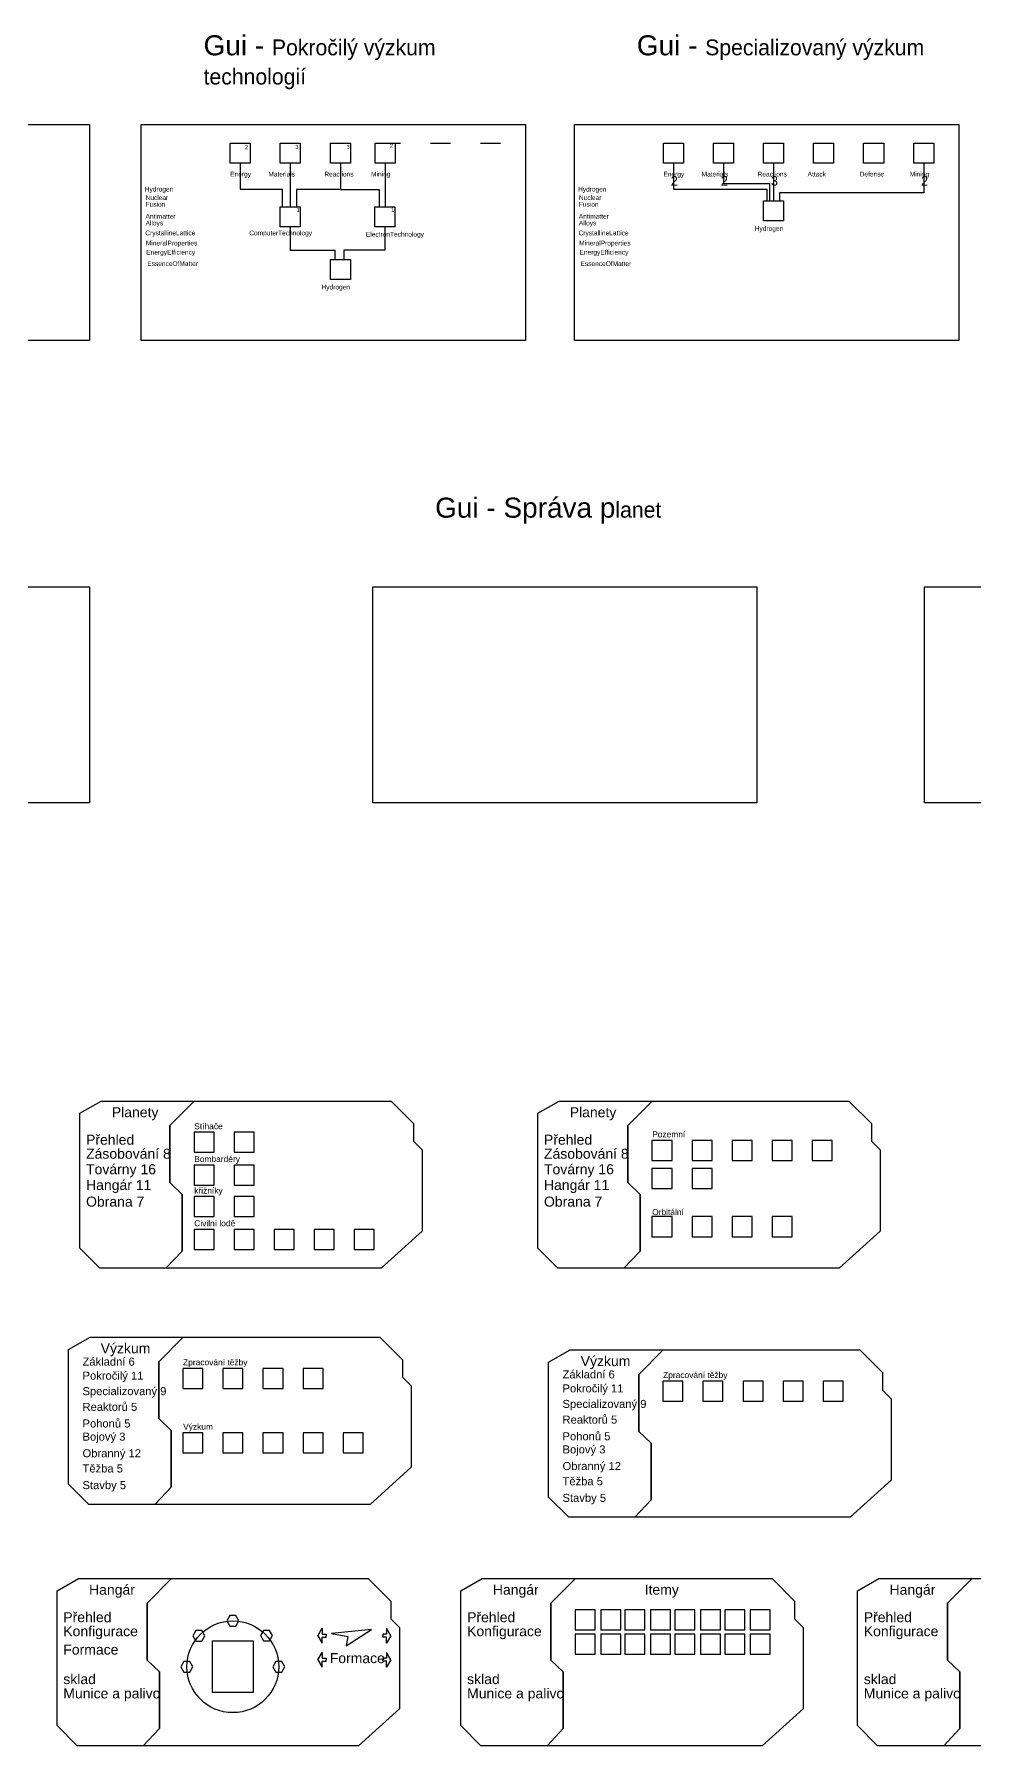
# Model space of a CAD drawing. Header units: millimetres. Extents: x 33057 to 249580, y -15894 to 47997.
# Drawn here: x 53692 to 58392, y -7681 to 873 of the extents above; entities that cross this region are included whole.
import ezdxf

# ---------------------------------------------------------------- set-up
doc = ezdxf.new("R2010")
doc.units = ezdxf.units.MM
for name, color, linetype in [('Kce', 9, 'Continuous'), ('Prvky', 103, 'Continuous'), ('základní', 4, 'Continuous')]:
    doc.layers.add(name, color=color, linetype=linetype)
doc.layers.add('Layer2', color=231, linetype='Continuous', plot=False)
doc.layers.add('Obrys', color=253, linetype='Continuous', lineweight=30)
doc.styles.get("Standard").update_dxf_attribs({"font": 'arial.ttf'})
picture_1 = doc.add_image_def('image1.png', size_in_pixel=(1921, 1081))
picture_2 = doc.add_image_def('image13.png', size_in_pixel=(2814, 3572))

msp = doc.modelspace()

# ---------------------------------------------------------------- linework, layer by layer
at = {"layer": 'Kce'}
for p, q in [((54671.9, 327.5), (54771.9, 327.5)), ((54771.9, 327.5), (54771.9, 227.5)), ((54921.9, 327.5), (55021.9, 327.5)), ((55021.9, 327.5), (55021.9, 227.5)), ((55171.9, 327.5), (55271.9, 327.5)), ((55271.9, 327.5), (55271.9, 227.5)), ((55421.9, 327.5), (55521.9, 327.5)), ((55495.2, 327.5), (55495.2, 227.5)), ((55671.9, 327.5), (55771.9, 327.5)), ((55921.9, 327.5), (56021.9, 327.5)), ((56836.5, 327.5), (56936.5, 327.5)), ((56936.5, 327.5), (56936.5, 227.5)), ((57086.5, 327.5), (57186.5, 327.5)), ((57186.5, 327.5), (57186.5, 227.5)), ((57336.5, 327.5), (57436.5, 327.5)), ((57436.5, 327.5), (57436.5, 227.5)), ((57586.5, 327.5), (57686.5, 327.5)), ((57686.5, 327.5), (57686.5, 227.5)), ((57836.5, 327.5), (57936.5, 327.5)), ((57936.5, 327.5), (57936.5, 227.5)), ((58086.5, 327.5), (58186.5, 327.5)), ((58186.5, 327.5), (58186.5, 227.5)), ((55021.9, 10.7), (55021.9, -89.3)), ((55493.9, 10.7), (55493.9, -89.3)), ((57436.5, 39.5), (57436.5, -60.5)), ((55271.9, -253.4), (55271.9, -353.4))]:
    msp.add_line(p, q, dxfattribs=at)
at = {"layer": 'Layer2'}
for p, q in [((54721.9, 227.5), (54721.9, 99.1)), ((54971.9, 227.5), (54971.9, 10.7)), ((55221.9, 227.5), (55221.9, 95.9)), ((55445.2, 227.5), (55445.2, 10.7)), ((56886.5, 227.5), (56886.5, 99.1)), ((57136.5, 227.5), (57136.5, 127.2)), ((57386.5, 227.5), (57386.5, 39.5)), ((58136.5, 227.5), (58136.5, 79.4)), ((54721.9, 99.1), (54930.9, 99.1)), ((54930.9, 99.1), (54930.9, 10.7)), ((55221.9, 95.9), (55002.5, 95.9)), ((55002.5, 95.9), (55002.5, 10.7)), ((55221.9, 95.9), (55415.8, 95.9)), ((55415.8, 95.9), (55415.8, 10.7)), ((56886.5, 99.1), (57352.2, 99.1)), ((57136.5, 127.2), (57366.3, 127.2)), ((57352.2, 99.1), (57352.2, 39.5)), ((57366.3, 127.2), (57366.3, 39.5)), ((58136.5, 79.4), (57415.4, 79.4)), ((57415.4, 79.4), (57415.4, 39.5)), ((54971.9, -89.3), (54971.9, -206.3)), ((55443.9, -89.3), (55443.9, -206.3)), ((54971.9, -206.3), (55193.8, -206.3)), ((55193.8, -206.3), (55193.8, -253.4)), ((55443.9, -206.3), (55238.9, -206.3)), ((55238.9, -206.3), (55238.9, -253.4))]:
    msp.add_line(p, q, dxfattribs=at)
at = {"layer": 'Obrys'}
for points in [[(52048.8, 421.8), (53968.8, 421.8), (53968.8, -658.2), (52048.8, -658.2)], [(54226.7, 421.8), (56146.7, 421.8), (56146.7, -658.2), (54226.7, -658.2)], [(56391.4, 421.8), (58311.4, 421.8), (58311.4, -658.2), (56391.4, -658.2)], [(54671.9, 327.5), (54771.9, 327.5), (54771.9, 227.5), (54671.9, 227.5)], [(54921.9, 327.5), (55021.9, 327.5), (55021.9, 227.5), (54921.9, 227.5)], [(55171.9, 327.5), (55271.9, 327.5), (55271.9, 227.5), (55171.9, 227.5)], [(55395.2, 327.5), (55495.2, 327.5), (55495.2, 227.5), (55395.2, 227.5)], [(56836.5, 327.5), (56936.5, 327.5), (56936.5, 227.5), (56836.5, 227.5)], [(57086.5, 327.5), (57186.5, 327.5), (57186.5, 227.5), (57086.5, 227.5)], [(57336.5, 327.5), (57436.5, 327.5), (57436.5, 227.5), (57336.5, 227.5)], [(57586.5, 327.5), (57686.5, 327.5), (57686.5, 227.5), (57586.5, 227.5)], [(57836.5, 327.5), (57936.5, 327.5), (57936.5, 227.5), (57836.5, 227.5)], [(58086.5, 327.5), (58186.5, 327.5), (58186.5, 227.5), (58086.5, 227.5)], [(54921.9, 10.7), (55021.9, 10.7), (55021.9, -89.3), (54921.9, -89.3)], [(55393.9, 10.7), (55493.9, 10.7), (55493.9, -89.3), (55393.9, -89.3)], [(57336.5, 39.5), (57436.5, 39.5), (57436.5, -60.5), (57336.5, -60.5)], [(55171.9, -253.4), (55271.9, -253.4), (55271.9, -353.4), (55171.9, -353.4)], [(52048.8, -1889), (53968.8, -1889), (53968.8, -2969), (52048.8, -2969)], [(55383.5, -1889), (57303.5, -1889), (57303.5, -2969), (55383.5, -2969)], [(58140.5, -1889), (60060.5, -1889), (60060.5, -2969), (58140.5, -2969)]]:
    msp.add_lwpolyline(points, close=True, dxfattribs=at)
at = {"layer": 'základní'}
for p, q in [((52048.8, 421.8), (53968.8, 421.8)), ((53968.8, 421.8), (53968.8, -658.2)), ((54226.7, -658.2), (54226.7, 421.8)), ((54226.7, 421.8), (56146.7, 421.8)), ((56146.7, 421.8), (56146.7, -658.2)), ((56391.4, -658.2), (56391.4, 421.8)), ((56391.4, 421.8), (58311.4, 421.8)), ((58311.4, 421.8), (58311.4, -658.2)), ((53968.8, -658.2), (52048.8, -658.2)), ((56146.7, -658.2), (54226.7, -658.2)), ((58311.4, -658.2), (56391.4, -658.2)), ((52048.8, -1889), (53968.8, -1889)), ((53968.8, -1889), (53968.8, -2969)), ((55383.5, -1889), (57303.5, -1889)), ((57303.5, -1889), (57303.5, -2969)), ((58140.5, -1889), (60060.5, -1889)), ((53968.8, -2969), (52048.8, -2969)), ((57303.5, -2969), (55383.5, -2969)), ((60060.5, -2969), (58140.5, -2969))]:
    msp.add_line(p, q, dxfattribs=at)
at = {"layer": 'základní', "lineweight": 30}
for p, q in [((54591.1, -4715.2), (54591.1, -4615.2)), ((56879, -4755.8), (56879, -4655.8)), ((54491.1, -4715.2), (54591.1, -4715.2)), ((54591.1, -4879.6), (54591.1, -4779.6)), ((56779, -4755.8), (56879, -4755.8)), ((56879, -4896.4), (56879, -4796.4)), ((54491.1, -4879.6), (54591.1, -4879.6)), ((54591.1, -5036.9), (54591.1, -4936.9)), ((54491.1, -5036.9), (54591.1, -5036.9)), ((56879, -5136.9), (56879, -5036.9)), ((54591.1, -5200.4), (54591.1, -5100.4)), ((56779, -5136.9), (56879, -5136.9)), ((54535.4, -5895.1), (54535.4, -5795.1)), ((54435.4, -5895.1), (54535.4, -5895.1)), ((56933.7, -5958.9), (56933.7, -5858.9)), ((56833.7, -5958.9), (56933.7, -5958.9)), ((54535.4, -6216.8), (54535.4, -6116.8)), ((54435.4, -6216.8), (54535.4, -6216.8)), ((56494.9, -7101.5), (56494.9, -7001.5)), ((56744, -7101.5), (56744, -7001.5)), ((56993, -7101.5), (56993, -7001.5)), ((57242.1, -7101.5), (57242.1, -7001.5)), ((55110, -7131.1), (55131.4, -7094.1)), ((55131.4, -7094.1), (55131.4, -7123.5)), ((55377.7, -7099.7), (55177.9, -7119.6)), ((55250.7, -7181.5), (55377.7, -7099.7)), ((55474.7, -7131.1), (55453.3, -7094.1)), ((55453.3, -7094.1), (55453.3, -7123.5)), ((55110, -7131.1), (55131.4, -7168.2)), ((55131.4, -7123.5), (55151.1, -7123.5)), ((55131.4, -7168.2), (55131.4, -7138.8)), ((55131.4, -7138.8), (55151.1, -7138.8)), ((55151.1, -7123.5), (55151.1, -7131.1)), ((55151.1, -7138.8), (55151.1, -7131.1)), ((55177.9, -7119.6), (55259.7, -7135.8)), ((55259.7, -7135.8), (55250.7, -7181.4)), ((55453.3, -7123.5), (55433.6, -7123.5)), ((55433.6, -7123.5), (55433.6, -7131.1)), ((55433.6, -7138.8), (55433.6, -7131.1)), ((55453.3, -7138.8), (55433.6, -7138.8)), ((55474.7, -7131.1), (55453.3, -7168.2)), ((55453.3, -7168.2), (55453.3, -7138.8)), ((56394.9, -7101.5), (56494.9, -7101.5)), ((56494.9, -7223.2), (56494.9, -7123.2)), ((56644, -7101.5), (56744, -7101.5)), ((56744, -7223.2), (56744, -7123.2)), ((56893, -7101.5), (56993, -7101.5)), ((56993, -7223.2), (56993, -7123.2)), ((57142.1, -7101.5), (57242.1, -7101.5)), ((57242.1, -7223.2), (57242.1, -7123.2)), ((55110, -7251.5), (55131.4, -7214.5)), ((55110, -7251.5), (55131.4, -7288.5)), ((55131.4, -7214.5), (55131.4, -7243.9)), ((55131.4, -7243.9), (55151.1, -7243.9)), ((55131.4, -7288.5), (55131.4, -7259.2)), ((55131.4, -7259.2), (55151.1, -7259.2)), ((55151.1, -7243.9), (55151.1, -7251.5)), ((55151.1, -7259.2), (55151.1, -7251.5)), ((55453.3, -7243.9), (55433.6, -7243.9)), ((55433.6, -7243.9), (55433.6, -7251.5)), ((55433.6, -7259.2), (55433.6, -7251.5)), ((55453.3, -7259.2), (55433.6, -7259.2)), ((55474.7, -7251.5), (55453.3, -7214.5)), ((55453.3, -7214.5), (55453.3, -7243.9)), ((55474.7, -7251.5), (55453.3, -7288.5)), ((55453.3, -7288.5), (55453.3, -7259.2)), ((56394.9, -7223.2), (56494.9, -7223.2))]:
    msp.add_line(p, q, dxfattribs=at)
for points in [[(54350.7, -5294.9), (54020.6, -5294.9), (53920.1, -5194.3), (53920.1, -4520.2), (54027.3, -4459.4), (54492.3, -4459.4), (54370, -4582.1), (54370, -4866.5), (54431.5, -4925.6), (54431.5, -5208.8)], [(54370, -4582.1), (54492.3, -4459.4), (55475, -4459.4), (55587.5, -4571.9), (55587.5, -4659.9), (55630.8, -4703.2), (55630.8, -5109.5), (55426.1, -5294.9), (54350.7, -5294.9), (54431.5, -5208.8), (54431.5, -4925.6), (54370, -4866.5)], [(56638.6, -5294.9), (56308.5, -5294.9), (56208, -5194.3), (56208, -4520.2), (56315.2, -4459.4), (56780.2, -4459.4), (56657.9, -4582.1), (56657.9, -4866.5), (56719.4, -4925.6), (56719.4, -5208.8)], [(56657.9, -4582.1), (56780.2, -4459.4), (57762.9, -4459.4), (57875.5, -4571.9), (57875.5, -4659.9), (57918.8, -4703.2), (57918.8, -5109.5), (57714, -5294.9), (56638.6, -5294.9), (56719.4, -5208.8), (56719.4, -4925.6), (56657.9, -4866.5)], [(54591.1, -4615.2), (54491.1, -4615.2), (54491.1, -4715.2), (54591.1, -4715.2)], [(54791.1, -4615.2), (54691.1, -4615.2), (54691.1, -4715.2), (54791.1, -4715.2)], [(56879, -4655.8), (56779, -4655.8), (56779, -4755.8), (56879, -4755.8)], [(57079, -4655.8), (56979, -4655.8), (56979, -4755.8), (57079, -4755.8)], [(57279, -4655.8), (57179, -4655.8), (57179, -4755.8), (57279, -4755.8)], [(57479, -4655.8), (57379, -4655.8), (57379, -4755.8), (57479, -4755.8)], [(57679, -4655.8), (57579, -4655.8), (57579, -4755.8), (57679, -4755.8)], [(54591.1, -4779.6), (54491.1, -4779.6), (54491.1, -4879.6), (54591.1, -4879.6)], [(54791.1, -4779.6), (54691.1, -4779.6), (54691.1, -4879.6), (54791.1, -4879.6)], [(56879, -4796.4), (56779, -4796.4), (56779, -4896.4), (56879, -4896.4)], [(57079, -4796.4), (56979, -4796.4), (56979, -4896.4), (57079, -4896.4)], [(54591.1, -4936.9), (54491.1, -4936.9), (54491.1, -5036.9), (54591.1, -5036.9)], [(54791.1, -4936.9), (54691.1, -4936.9), (54691.1, -5036.9), (54791.1, -5036.9)], [(56879, -5036.9), (56779, -5036.9), (56779, -5136.9), (56879, -5136.9)], [(57079, -5036.9), (56979, -5036.9), (56979, -5136.9), (57079, -5136.9)], [(57279, -5036.9), (57179, -5036.9), (57179, -5136.9), (57279, -5136.9)], [(57479, -5036.9), (57379, -5036.9), (57379, -5136.9), (57479, -5136.9)], [(54591.1, -5100.4), (54491.1, -5100.4), (54491.1, -5200.4), (54591.1, -5200.4)], [(54791.1, -5100.4), (54691.1, -5100.4), (54691.1, -5200.4), (54791.1, -5200.4)], [(54991.1, -5100.4), (54891.1, -5100.4), (54891.1, -5200.4), (54991.1, -5200.4)], [(55191.1, -5100.4), (55091.1, -5100.4), (55091.1, -5200.4), (55191.1, -5200.4)], [(55391.1, -5100.4), (55291.1, -5100.4), (55291.1, -5200.4), (55391.1, -5200.4)], [(54535.4, -5795.1), (54435.4, -5795.1), (54435.4, -5895.1), (54535.4, -5895.1)], [(54735.4, -5795.1), (54635.4, -5795.1), (54635.4, -5895.1), (54735.4, -5895.1)], [(54935.4, -5795.1), (54835.4, -5795.1), (54835.4, -5895.1), (54935.4, -5895.1)], [(55135.4, -5795.1), (55035.4, -5795.1), (55035.4, -5895.1), (55135.4, -5895.1)], [(56933.7, -5858.9), (56833.7, -5858.9), (56833.7, -5958.9), (56933.7, -5958.9)], [(57133.7, -5858.9), (57033.7, -5858.9), (57033.7, -5958.9), (57133.7, -5958.9)], [(57333.7, -5858.9), (57233.7, -5858.9), (57233.7, -5958.9), (57333.7, -5958.9)], [(57533.7, -5858.9), (57433.7, -5858.9), (57433.7, -5958.9), (57533.7, -5958.9)], [(57733.7, -5858.9), (57633.7, -5858.9), (57633.7, -5958.9), (57733.7, -5958.9)], [(54535.4, -6116.8), (54435.4, -6116.8), (54435.4, -6216.8), (54535.4, -6216.8)], [(54735.4, -6116.8), (54635.4, -6116.8), (54635.4, -6216.8), (54735.4, -6216.8)], [(54935.4, -6116.8), (54835.4, -6116.8), (54835.4, -6216.8), (54935.4, -6216.8)], [(55135.4, -6116.8), (55035.4, -6116.8), (55035.4, -6216.8), (55135.4, -6216.8)], [(55335.4, -6116.8), (55235.4, -6116.8), (55235.4, -6216.8), (55335.4, -6216.8)], [(54237, -7681.3), (53906.9, -7681.3), (53806.4, -7580.6), (53806.4, -6906.5), (53913.6, -6845.7), (54378.7, -6845.7), (54256.3, -6968.4), (54256.3, -7252.8), (54317.8, -7311.9), (54317.8, -7595.1)], [(54256.3, -6968.4), (54378.7, -6845.7), (55361.3, -6845.7), (55473.9, -6958.2), (55473.9, -7046.2), (55517.2, -7089.5), (55517.2, -7495.9), (55312.4, -7681.3), (54237, -7681.3), (54317.8, -7595.1), (54317.8, -7311.9), (54256.3, -7252.8)], [(56254.5, -7681.3), (55924.4, -7681.3), (55824, -7580.6), (55824, -6906.5), (55931.1, -6845.7), (56396.2, -6845.7), (56273.8, -6968.4), (56273.8, -7252.8), (56335.3, -7311.9), (56335.3, -7595.1)], [(56273.8, -6968.4), (56396.2, -6845.7), (57378.8, -6845.7), (57491.4, -6958.2), (57491.4, -7046.2), (57534.7, -7089.5), (57534.7, -7495.9), (57330, -7681.3), (56254.5, -7681.3), (56335.3, -7595.1), (56335.3, -7311.9), (56273.8, -7252.8)], [(58236.4, -7681.3), (57906.3, -7681.3), (57805.9, -7580.6), (57805.9, -6906.5), (57913, -6845.7), (58378.1, -6845.7), (58255.7, -6968.4), (58255.7, -7252.8), (58317.2, -7311.9), (58317.2, -7595.1)], [(58255.7, -6968.4), (58378.1, -6845.7), (59360.8, -6845.7), (59473.3, -6958.2), (59473.3, -7046.2), (59516.6, -7089.5), (59516.6, -7495.9), (59311.9, -7681.3), (58236.4, -7681.3), (58317.2, -7595.1), (58317.2, -7311.9), (58255.7, -7252.8)], [(56494.9, -7001.5), (56394.9, -7001.5), (56394.9, -7101.5), (56494.9, -7101.5)], [(56622.7, -7001.5), (56522.7, -7001.5), (56522.7, -7101.5), (56622.7, -7101.5)], [(56744, -7001.5), (56644, -7001.5), (56644, -7101.5), (56744, -7101.5)], [(56871.8, -7001.5), (56771.8, -7001.5), (56771.8, -7101.5), (56871.8, -7101.5)], [(56993, -7001.5), (56893, -7001.5), (56893, -7101.5), (56993, -7101.5)], [(57120.8, -7001.5), (57020.8, -7001.5), (57020.8, -7101.5), (57120.8, -7101.5)], [(57242.1, -7001.5), (57142.1, -7001.5), (57142.1, -7101.5), (57242.1, -7101.5)], [(57369.8, -7001.5), (57269.8, -7001.5), (57269.8, -7101.5), (57369.8, -7101.5)], [(54715, -7057.1), (54699.8, -7030.9), (54669.5, -7030.9), (54654.4, -7057.1), (54669.5, -7083.3), (54699.8, -7083.3)], [(54545.2, -7132.3), (54530, -7106), (54499.8, -7106), (54484.6, -7132.3), (54499.8, -7158.5), (54530, -7158.5)], [(54883.3, -7130.6), (54868.1, -7104.4), (54837.8, -7104.4), (54822.7, -7130.6), (54837.8, -7156.8), (54868.1, -7156.8)], [(56494.9, -7123.2), (56394.9, -7123.2), (56394.9, -7223.2), (56494.9, -7223.2)], [(56622.7, -7123.2), (56522.7, -7123.2), (56522.7, -7223.2), (56622.7, -7223.2)], [(56744, -7123.2), (56644, -7123.2), (56644, -7223.2), (56744, -7223.2)], [(56871.8, -7123.2), (56771.8, -7123.2), (56771.8, -7223.2), (56871.8, -7223.2)], [(56993, -7123.2), (56893, -7123.2), (56893, -7223.2), (56993, -7223.2)], [(57120.8, -7123.2), (57020.8, -7123.2), (57020.8, -7223.2), (57120.8, -7223.2)], [(57242.1, -7123.2), (57142.1, -7123.2), (57142.1, -7223.2), (57242.1, -7223.2)], [(57369.8, -7123.2), (57269.8, -7123.2), (57269.8, -7223.2), (57369.8, -7223.2)], [(54485.6, -7286.4), (54470.5, -7260.2), (54440.2, -7260.2), (54425.1, -7286.4), (54440.2, -7312.7), (54470.5, -7312.7)], [(54944.3, -7286.4), (54929.2, -7260.2), (54898.9, -7260.2), (54883.8, -7286.4), (54898.9, -7312.7), (54929.2, -7312.7)]]:
    msp.add_lwpolyline(points, close=True, dxfattribs=at)
at = {"layer": 'základní', "color": 67, "lineweight": 30, "true_color": 0x727430}
for points in [[(54295, -6474.8), (53964.9, -6474.8), (53864.4, -6374.2), (53864.4, -5700), (53971.6, -5639.2), (54436.7, -5639.2), (54314.3, -5762), (54314.3, -6046.4), (54375.8, -6105.5), (54375.8, -6388.7)], [(54314.3, -5762), (54436.7, -5639.2), (55419.3, -5639.2), (55531.9, -5751.8), (55531.9, -5839.8), (55575.2, -5883.1), (55575.2, -6289.4), (55370.4, -6474.8), (54295, -6474.8), (54375.8, -6388.7), (54375.8, -6105.5), (54314.3, -6046.4)], [(56693.3, -6538.6), (56363.2, -6538.6), (56262.7, -6438), (56262.7, -5763.8), (56369.9, -5703), (56834.9, -5703), (56712.6, -5825.8), (56712.6, -6110.2), (56774.1, -6169.3), (56774.1, -6452.5)], [(56712.6, -5825.8), (56834.9, -5703), (57817.6, -5703), (57930.2, -5815.6), (57930.2, -5903.6), (57973.5, -5946.9), (57973.5, -6353.2), (57768.7, -6538.6), (56693.3, -6538.6), (56774.1, -6452.5), (56774.1, -6169.3), (56712.6, -6110.2)]]:
    msp.add_lwpolyline(points, close=True, dxfattribs=at)
at = {"layer": 'základní', "lineweight": 30}
msp.add_circle((54684.7, -7286.4), 229.4, dxfattribs=at)

# ---------------------------------------------------------------- texts
at = {"layer": 'Obrys', "attachment_point": 1}
for s, width, heights, insert, char_height in [('Gui - {\\fCascadia Mono|b0|i0|c238|p49;\\H0.79167x;\\C96;\\c32768;Pokročilý výzkum technologií}', 1557.371, [347.9], (54538.5, 867.3), 100), ('Gui - {\\fCascadia Mono|b0|i0|c238|p49;\\H0.79167x;\\C96;\\c32768;Specializovaný výzkum}', 1557.371, [347.9], (56703.2, 867.3), 100), ('Gui - Správa p{\\fCascadia Mono|b0|i0|c238|p49;\\H0.79167x;\\C96;\\c32768;lanet}', 1557.371, [347.9], (55695.4, -1443.5), 100), ('Planety', 273.839, [86], (54080, -4490), 50), ('Planety', 273.839, [86], (56367.9, -4490), 50), ('Stíhače', 573.253, [95.2], (54491.9, -4569.7), 30), ('Pozemní', 573.253, [95.2], (56779.8, -4610.3), 30), ('Zásobování 8', 458.094, [92.1], (53951.4, -4697.3), 50), ('Přehled', 273.839, [86], (53951.4, -4627.3), 50), ('Zásobování 8', 458.094, [92.1], (56239.3, -4697.3), 50), ('Přehled', 273.839, [86], (56239.3, -4627.3), 50), ('Továrny 16', 382.856, [89.1], (53951.4, -4774.9), 50), ('Bombardéry', 573.253, [95.2], (54491.9, -4734.1), 30), ('Továrny 16', 382.856, [89.1], (56239.3, -4774.9), 50), ('Hangár 11', 327.58, [86], (56239.3, -4853.5), 50), ('Obrana 7', 394.133, [86], (53951.4, -4936.7), 50), ('křižníky', 573.253, [95.2], (54491.9, -4891.5), 30), ('Orbitální', 573.253, [95.2], (56779.8, -4999.1), 30), ('Civilní lodě', 573.253, [95.2], (54491.9, -5054.9), 30), ('Výzkum', 273.839, [86], (54024.3, -5669.8), 50), ('Výzkum', 273.839, [86], (56422.6, -5733.7), 50), ('Základní 6', 364.439, [86], (53933.7, -5741.3), 40), ('Pokročilý 11', 458.094, [92.1], (53933.7, -5811.3), 40), ('Zpracování těžby', 573.253, [95.2], (54436.3, -5749.6), 30), ('Základní 6', 364.439, [86], (56332, -5805.1), 40), ('Zpracování těžby', 573.253, [95.2], (56834.5, -5813.4), 30), ('Pokročilý 11', 458.094, [92.1], (56332, -5875.1), 40), ('Reaktorů 5', 380.561, [86], (53933.7, -5967.5), 40), ('Specializovaný 9', 442.837, [89.1], (56332, -5952.7), 40), ('Pohonů 5', 394.133, [86], (53933.7, -6050.6), 40), ('Výzkum', 573.253, [95.2], (54436.3, -6071.3), 30), ('Bojový 3', 400.278, [86], (53933.7, -6116.2), 40), ('Pohonů 5', 394.133, [86], (56332, -6114.5), 40), ('Obranný 12', 394.133, [86], (53933.7, -6199.4), 40), ('Bojový 3', 400.278, [86], (56332, -6180), 40), ('Těžba 5', 378.999, [86], (53933.7, -6275.4), 40), ('Obranný 12', 394.133, [86], (56332, -6263.2), 40), ('Stavby 5', 394.133, [86], (53933.7, -6358.6), 40), ('Těžba 5', 378.999, [86], (56332, -6339.2), 40), ('Stavby 5', 394.133, [86], (56332, -6422.4), 40), ('Hangár', 273.839, [86], (53966.3, -6876.3), 50), ('Hangár', 273.839, [86], (55983.9, -6876.3), 50), ('Itemy', 573.253, [95.2], (56742.4, -6875.8), 50), ('Hangár', 273.839, [86], (57965.8, -6876.3), 50), ('Přehled', 273.839, [86], (53837.7, -7013.6), 50), ('Přehled', 273.839, [86], (55855.2, -7013.6), 50), ('Přehled', 273.839, [86], (57837.1, -7013.6), 50), ('Konfigurace', 458.094, [92.1], (53837.7, -7083.6), 50), ('Konfigurace', 458.094, [92.1], (55855.2, -7083.6), 50), ('Konfigurace', 458.094, [92.1], (57837.1, -7083.6), 50), ('Formace', 458.094, [92.1], (55168.9, -7218.3), 50), ('sklad', 394.133, [86], (53837.7, -7323), 50), ('sklad', 394.133, [86], (57837.1, -7323), 50), ('Munice a palivo', 496.129, [99.2], (53837.7, -7394.5), 50), ('Munice a palivo', 496.129, [99.2], (55855.2, -7394.5), 50)]:
    msp.add_mtext_dynamic_manual_height_columns(s, width=width, gutter_width=12.5, heights=heights, dxfattribs=dict(at, insert=insert, char_height=char_height))
at = {"layer": 'Obrys', "color": 114, "true_color": 0x139b48, "attachment_point": 1}
for s, width, heights, insert, char_height in [('Hangár 11', 327.58, [86], (53951.4, -4853.5), 50), ('Obrana 7', 394.133, [86], (56239.3, -4936.7), 50), ('Specializovaný 9', 442.837, [89.1], (53933.7, -5888.9), 40), ('Reaktorů 5', 380.561, [86], (56332, -6031.3), 40), ('Formace', 394.133, [86], (53837.7, -7175.7), 50), ('sklad', 394.133, [86], (55855.2, -7323), 50), ('Munice a palivo', 496.129, [99.2], (57837.1, -7394.5), 50)]:
    msp.add_mtext_dynamic_manual_height_columns(s, width=width, gutter_width=12.5, heights=heights, dxfattribs=dict(at, insert=insert, char_height=char_height))
at = {"layer": 'Prvky', "char_height": 30, "attachment_point": 1}
for s, insert in [('{\\fCascadia Mono|b0|i0|c238|p49;\\H0.79167x;Hydrogen}', (54244.8, 110.3)), ('{\\fCascadia Mono|b0|i0|c238|p49;\\H0.79167x;Hydrogen}', (56409.4, 110.3)), ('{\\fCascadia Mono|b0|i0|c238|p49;\\H0.79167x;Hydrogen}', (57292.3, -86.2)), ('{\\fCascadia Mono|b0|i0|c238|p49;\\H0.79167x;ElectronTechnology}', (55349.7, -115.1)), ('{\\fCascadia Mono|b0|i0|c238|p49;\\H0.79167x;Hydrogen}', (55127.7, -379.1))]:
    msp.add_mtext_dynamic_manual_height_columns(s, width=151.558, gutter_width=12.5, heights=[0], dxfattribs=dict(at, insert=insert))
at = {"layer": 'základní', "attachment_point": 1}
for s, width, heights, insert, char_height in [('{\\fCascadia Mono|b0|i0|c238|p49;\\H0.79167x;2}', 41.455, [34], (54745, 318), 25), ('{\\fCascadia Mono|b0|i0|c238|p49;\\H0.79167x;3}', 41.455, [34], (54997.5, 319.7), 25), ('{\\fCascadia Mono|b0|i0|c238|p49;\\H0.79167x;3}', 41.455, [34], (55253.3, 319.8), 25), ('{\\fCascadia Mono|b0|i0|c238|p49;\\H0.79167x;2}', 41.455, [34], (55469.4, 324.9), 25), ('{\\fCascadia Mono|b0|i0|c238|p49;\\H0.79167x;Energy}', 151.558, [0], (54671.6, 185.4), 30), ('{\\fCascadia Mono|b0|i0|c238|p49;\\H0.79167x;\\C5;Materials}', 229.626, [0], (54862.2, 185.4), 30), ('{\\fCascadia Mono|b0|i0|c238|p49;\\H0.79167x;\\C5;Reactions}', 229.626, [0], (55142, 185.4), 30), ('{\\fCascadia Mono|b0|i0|c238|p49;\\H0.79167x;Mining}', 229.626, [0], (55375.4, 185.4), 30), ('{\\fCascadia Mono|b0|i0|c238|p49;\\H0.79167x;Energy}', 151.558, [0], (56836.2, 185.4), 30), ('{\\fCascadia Mono|b0|i0|c238|p49;\\H0.79167x;\\C5;Materials}', 229.626, [0], (57026.9, 185.4), 30), ('{\\fCascadia Mono|b0|i0|c238|p49;\\H0.79167x;\\C5;Reactions}', 229.626, [0], (57306.7, 185.4), 30), ('{\\fCascadia Mono|b0|i0|c238|p49;\\H0.79167x;\\C5;Attack}', 229.626, [0], (57556.7, 185.4), 30), ('{\\fCascadia Mono|b0|i0|c238|p49;\\H0.79167x;Defense}', 229.626, [0], (57816.7, 185.4), 30), ('{\\fCascadia Mono|b0|i0|c238|p49;\\H0.79167x;Mining}', 229.626, [0], (58066.7, 185.4), 30), ('{\\fCascadia Mono|b0|i0|c238|p49;\\H0.79167x;2}', 41.455, [34], (56873, 163.5), 60), ('{\\fCascadia Mono|b0|i0|c238|p49;\\H0.79167x;2}', 41.455, [34], (57123, 163.5), 60), ('{\\fCascadia Mono|b0|i0|c238|p49;\\H0.79167x;3}', 41.455, [34], (57373, 163.5), 60), ('{\\fCascadia Mono|b0|i0|c238|p49;\\H0.79167x;2}', 41.455, [34], (58123, 163.5), 60), ('{\\fCascadia Mono|b0|i0|c238|p49;\\H0.79167x;Nuclear}', 229.626, [0], (54248.9, 67.6), 30), ('{\\fCascadia Mono|b0|i0|c238|p49;\\H0.79167x;\\C5;Fusion}', 229.626, [0], (54248.9, 34.5), 30), ('{\\fCascadia Mono|b0|i0|c238|p49;\\H0.79167x;1}', 41.455, [34], (55003.8, 3.6), 25), ('{\\fCascadia Mono|b0|i0|c238|p49;\\H0.79167x;1}', 41.455, [34], (55475.8, 6.1), 25), ('{\\fCascadia Mono|b0|i0|c238|p49;\\H0.79167x;Nuclear}', 229.626, [0], (56413.6, 67.6), 30), ('{\\fCascadia Mono|b0|i0|c238|p49;\\H0.79167x;\\C5;Fusion}', 229.626, [0], (56413.6, 34.5), 30), ('{\\fCascadia Mono|b0|i0|c238|p49;\\H0.79167x;Antimatter}', 229.626, [0], (54248.9, -25.9), 30), ('{\\fCascadia Mono|b0|i0|c238|p49;\\H0.79167x;Alloys}', 229.626, [0], (54248.9, -59), 30), ('{\\fCascadia Mono|b0|i0|c238|p49;\\H0.79167x;Antimatter}', 229.626, [0], (56413.6, -25.9), 30), ('{\\fCascadia Mono|b0|i0|c238|p49;\\H0.79167x;Alloys}', 229.626, [0], (56413.6, -59), 30), ('{\\fCascadia Mono|b0|i0|c238|p49;\\H0.79167x;CrystallineLattice}', 229.626, [0], (54247.6, -108.5), 30), ('{\\fCascadia Mono|b0|i0|c238|p49;\\H0.79167x;MineralProperties}', 151.558, [0], (54250.4, -159.4), 30), ('{\\fCascadia Mono|b0|i0|c238|p49;\\H0.79167x;ComputerTechnology}', 229.626, [0], (54766.9, -108.6), 30), ('{\\fCascadia Mono|b0|i0|c238|p49;\\H0.79167x;CrystallineLattice}', 229.626, [0], (56412.2, -108.5), 30), ('{\\fCascadia Mono|b0|i0|c238|p49;\\H0.79167x;MineralProperties}', 151.558, [0], (56415, -159.4), 30), ('{\\fCascadia Mono|b0|i0|c238|p49;\\H0.79167x;EnergyEfficiency}', 229.626, [0], (54252.1, -205.2), 30), ('{\\fCascadia Mono|b0|i0|c238|p49;\\H0.79167x;EnergyEfficiency}', 229.626, [0], (56416.8, -205.2), 30), ('{\\fCascadia Mono|b0|i0|c238|p49;\\H0.79167x;\\C5;EssenceOfMatter}', 229.626, [0], (54257.4, -261.9), 30), ('{\\fCascadia Mono|b0|i0|c238|p49;\\H0.79167x;\\C5;EssenceOfMatter}', 229.626, [0], (56422.1, -261.9), 30)]:
    msp.add_mtext_dynamic_manual_height_columns(s, width=width, gutter_width=12.5, heights=heights, dxfattribs=dict(at, insert=insert, char_height=char_height))

# ---------------------------------------------------------------- pictures from other files: only their frames are drawn
at = {"layer": 'základní', "lineweight": 30}
image = msp.add_image(picture_1, insert=(52048.8, -2969), size_in_units=(1920, 1080.4), dxfattribs=at)
image.dxf.flags = 7
image = msp.add_image(picture_1, insert=(55383.5, -2969), size_in_units=(1920, 1080.4), dxfattribs=at)
image.dxf.flags = 7
image = msp.add_image(picture_1, insert=(58140.5, -2969), size_in_units=(1920, 1080.4), dxfattribs=at)
image.dxf.flags = 7
image = msp.add_image(picture_2, insert=(54583.2, -7415.3), size_in_units=(203, 257.7), dxfattribs=at)
image.dxf.flags = 7

doc.saveas('drawing.dxf')
